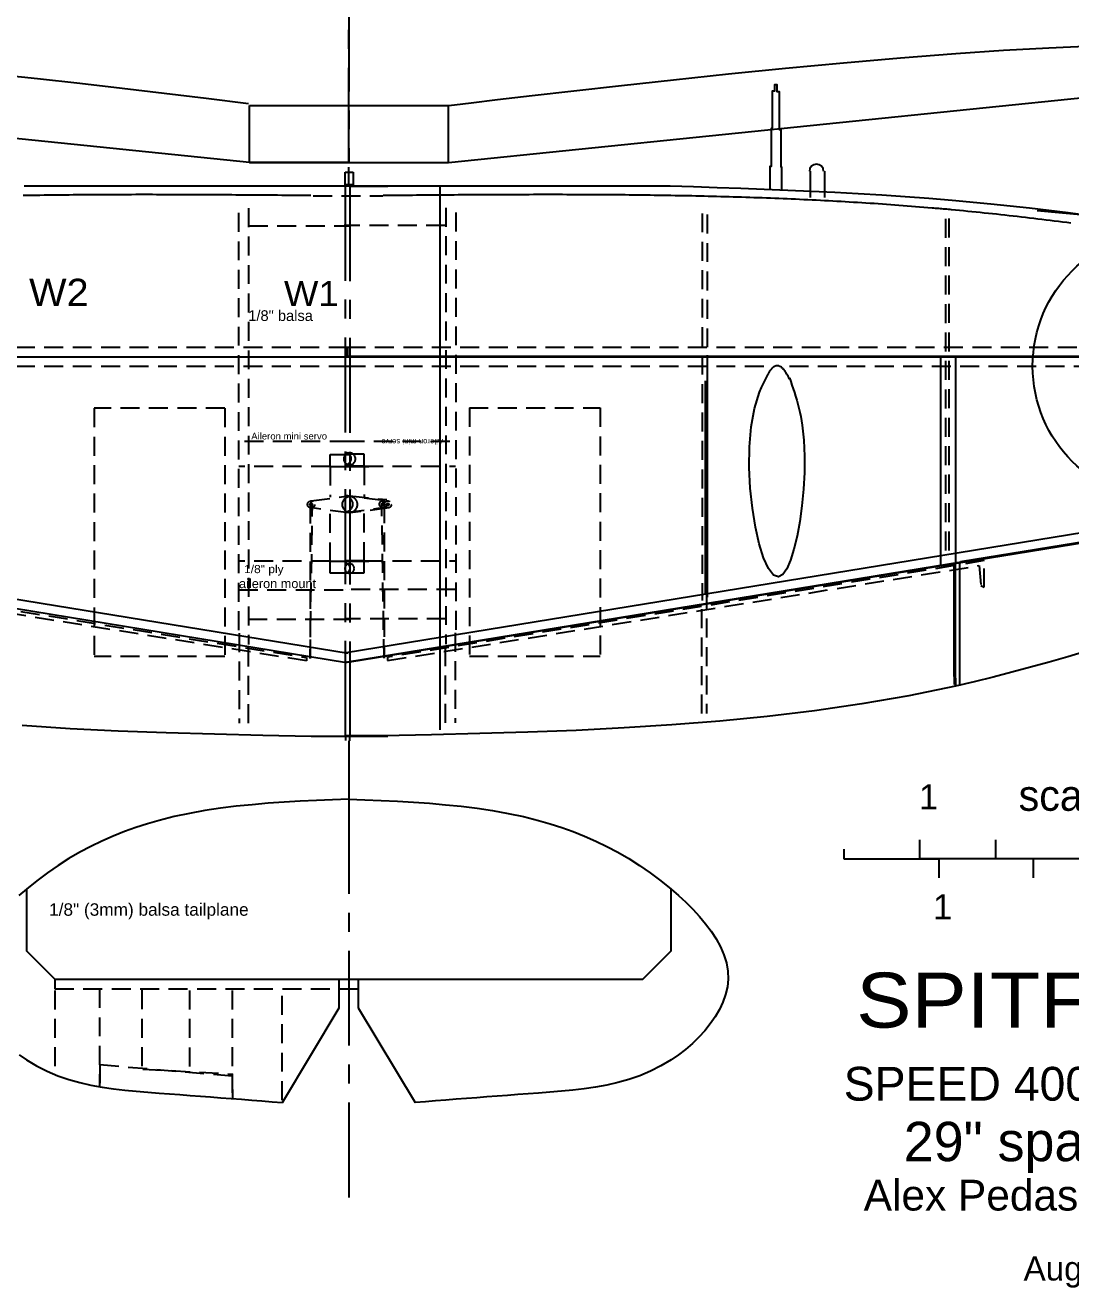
# Model space of a CAD drawing. Extents: x 1.4 to 41.2, y -1.3 to 26.5.
# Drawn here: x 14.11 to 27.89, y -1.27 to 15.37 of the extents above; entities that cross this region are included whole.
import ezdxf
from ezdxf.enums import TextEntityAlignment as Align

# ---------------------------------------------------------------- set-up
doc = ezdxf.new("R2010")
doc.units = 0
doc.linetypes.add('CENTER', pattern=[2, 1.25, -0.25, 0.25, -0.25])
doc.linetypes.add('HIDDEN', pattern=[0.375, 0.25, -0.125])
doc.layers.get('0').update_dxf_attribs({"color": 9, "linetype": 'CONTINUOUS'})

msp = doc.modelspace()

# ---------------------------------------------------------------- linework, layer by layer
at = {"color": 9, "linetype": 'CONTINUOUS'}
for p, q in [((17.0647, 13.5606), (4.2817, 14.8661)), ((19.6897, 13.5606), (32.4749, 14.8663)), ((17.0647, 13.5606), (17.0647, 14.3106)), ((17.0647, 14.3106), (19.6897, 14.3106)), ((19.6897, 13.5606), (19.6897, 14.3106)), ((18.4321, 13.4312), (18.4321, 13.2436)), ((24.4572, 13.445), (24.4572, 13.1012)), ((24.6447, 13.445), (24.6447, 13.1012)), ((18.3772, 13.2481), (17.8772, 13.2481)), ((18.3279, 13.2527), (18.3279, 13.2527)), ((18.3279, 13.2527), (18.8279, 13.2527)), ((18.3279, 13.2527), (18.3279, 13.2527)), ((18.3878, 13.2481), (18.3878, 13.2481)), ((18.3878, 13.2481), (18.3878, 13.2481)), ((18.3878, 13.2481), (18.8878, 13.2481)), ((19.5753, 13.2481), (19.5753, 6.0812)), ((4.2817, 10.9981), (17.8772, 10.9981)), ((17.8772, 10.9981), (18.3772, 10.9981)), ((18.8279, 11.0027), (18.3279, 11.0027)), ((18.3878, 10.9981), (32.4196, 10.9981)), ((32.4234, 11.0027), (18.8279, 11.0027)), ((23.1002, 11.02), (23.1002, 7.832)), ((26.1758, 10.9938), (26.1758, 8.2434)), ((26.3735, 10.9862), (26.3735, 8.2983)), ((23.0727, 10.6837), (23.0727, 7.8712)), ((4.397, 9.3694), (18.365, 7.0918)), ((32.3081, 9.3739), (18.3401, 7.0963)), ((4.3772, 9.2481), (18.3452, 6.9705)), ((32.3279, 9.2527), (18.3599, 6.9751)), ((32.3878, 9.2481), (18.3878, 6.9757)), ((32.32, 9.25), (26.4394, 8.2946)), ((32.3219, 9.2384), (26.4413, 8.2831)), ((26.3527, 6.7861), (26.3527, 8.2484)), ((26.3699, 6.6589), (26.3699, 8.253)), ((26.423, 8.2884), (26.423, 6.663)), ((18.3279, 6.9802), (18.3599, 6.9751)), ((18.3878, 6.9757), (18.3558, 6.9705)), ((26.3527, 6.7861), (26.3527, 6.6807)), ((26.3699, 6.7643), (26.3699, 6.6589)), ((17.8772, 5.9981), (18.3772, 5.9981)), ((18.3279, 6.0027), (18.3279, 6.0027)), ((18.8279, 6.0027), (18.3279, 6.0027)), ((18.3279, 6.0027), (18.3279, 6.0027)), ((18.3878, 5.9981), (18.3878, 5.9981)), ((18.3878, 5.9981), (18.8878, 5.9981)), ((18.3878, 5.9981), (18.3878, 5.9981)), ((24.9015, 4.5069), (24.9015, 4.3819)), ((26.9015, 4.3819), (26.9015, 4.6319)), ((32.9015, 4.3819), (25.9015, 4.3819)), ((27.4015, 4.1319), (27.4015, 4.3819)), ((16.8432, 1.2955), (16.8432, 1.2955))]:
    msp.add_line(p, q, dxfattribs=at)
at = {"color": 9, "linetype": 'HIDDEN'}
for p, q in [((19.6897, 13.5606), (19.6897, 14.3106)), ((18.3772, 13.2481), (18.3772, 13.5606)), ((18.3279, 13.2527), (18.3279, 13.2527)), ((18.3279, 13.2436), (18.3279, 13.2481)), ((18.3279, 13.2481), (18.3279, 12.7224)), ((18.3878, 13.2481), (18.3878, 13.2527)), ((18.3878, 13.2527), (18.3878, 12.7269)), ((18.3878, 13.2481), (18.3878, 13.2481)), ((17.904, 13.1217), (18.8236, 13.1217)), ((16.9209, 12.8961), (16.9209, 7.2912)), ((17.0527, 12.9591), (17.0527, 7.2083)), ((19.6524, 12.9637), (19.6524, 7.2129)), ((19.7842, 12.9007), (19.7842, 7.2957)), ((23.0343, 12.8901), (23.0343, 7.7852)), ((23.1002, 12.8744), (23.1002, 11.02)), ((26.2406, 12.819), (26.2406, 8.3392)), ((26.2845, 12.8209), (26.2845, 8.3619)), ((17.058, 12.7236), (18.3772, 12.7236)), ((18.3279, 12.7282), (18.3129, 12.7282)), ((19.6471, 12.7282), (18.3279, 12.7282)), ((18.3878, 12.7236), (18.4028, 12.7236)), ((24.1833, 10.8777), (32.4234, 10.8777)), ((16.7412, 10.3201), (15.0182, 10.3201)), ((15.0182, 10.3201), (15.0182, 7.0481)), ((16.7412, 10.3201), (16.7412, 7.0481)), ((19.9639, 10.3247), (21.6869, 10.3247)), ((19.9639, 10.3247), (19.9639, 7.0527)), ((21.6869, 10.3247), (21.6869, 7.0527)), ((18.3743, 9.8824), (16.9368, 9.8824)), ((18.3308, 9.8869), (19.7683, 9.8869)), ((18.1283, 9.553), (16.9252, 9.553)), ((18.1283, 9.553), (18.1283, 9.1468)), ((18.1283, 9.553), (18.3772, 9.553)), ((18.5768, 9.5575), (18.3279, 9.5575)), ((18.3878, 9.553), (18.6389, 9.553)), ((18.5768, 9.5575), (18.5768, 9.1513)), ((18.5768, 9.5575), (19.7799, 9.5575)), ((18.3878, 9.1653), (18.8769, 9.1163)), ((18.3772, 8.9412), (17.8902, 9.0061)), ((18.3279, 8.9457), (18.8149, 9.0107)), ((18.1283, 8.303), (16.9252, 8.303)), ((18.1283, 8.303), (18.3772, 8.303)), ((18.5768, 8.3075), (18.3279, 8.3075)), ((18.3878, 8.303), (18.6389, 8.303)), ((18.5768, 8.3075), (19.7799, 8.3075)), ((16.9252, 7.928), (18.3772, 7.928)), ((18.3279, 7.9325), (18.3268, 7.9325)), ((19.7799, 7.9325), (18.3279, 7.9325)), ((18.3878, 7.928), (18.3889, 7.928)), ((23.0889, 7.9223), (23.0889, 6.2973)), ((23.0264, 6.2973), (23.0264, 7.7973)), ((17.0501, 7.5383), (18.3772, 7.5383)), ((18.3279, 7.5429), (18.3207, 7.5429)), ((19.655, 7.5429), (18.3279, 7.5429)), ((18.3878, 7.5383), (18.395, 7.5383)), ((17.0537, 6.1678), (17.0537, 7.2928)), ((19.6514, 6.1723), (19.6514, 7.2973)), ((16.7412, 7.0481), (15.0182, 7.0481)), ((19.9639, 7.0527), (21.6869, 7.0527)), ((15.0913, 2.666), (15.0913, 1.3848)), ((17.4956, 1.2006), (17.4956, 2.6693)), ((14.4985, 2.6469), (14.4985, 1.5532)), ((15.6512, 1.6474), (15.6512, 2.6474)), ((16.277, 2.6453), (16.277, 1.6141)), ((16.8369, 2.6465), (16.8369, 1.5527)), ((15.0955, 1.6751), (15.0955, 1.3782)), ((15.0955, 1.6684), (16.8411, 1.5201)), ((15.6593, 1.6093), (16.8451, 1.5435)), ((16.8411, 1.339), (16.8411, 1.214))]:
    msp.add_line(p, q, dxfattribs=at)
at = {"color": 9, "linetype": 'CENTER'}
for p, q in [((18.3279, 13.2527), (18.3279, 13.2527)), ((18.3279, 13.2527), (18.3279, 6.0027)), ((18.3878, 13.2481), (18.3878, 13.2481)), ((18.3878, 13.2481), (18.3878, 5.9981)), ((18.3299, 6.0162), (18.3299, 5.9409)), ((18.3858, 6.0116), (18.3858, 5.9363))]:
    msp.add_line(p, q, dxfattribs=at)
for points in [[(18.3772, 13.5606), (18.3772, 15.7481), (18.3772, 15.7481), (18.3772, 15.7481), (18.3772, 13.5606)], [(18.3752, 5.9363), (18.3752, 5.1685), (18.3752, -0.1803)]]:
    msp.add_lwpolyline(points, dxfattribs=at)
at = {"color": 9, "linetype": 'CONTINUOUS'}
for points in [[(19.6897, 14.3106), (19.6897, 14.3106), (19.6897, 14.3106), (19.6897, 14.3106), (19.6897, 14.3106), (19.6897, 14.3106), (19.6897, 14.3106), (19.6897, 14.3106), (19.6897, 14.3106), (19.6897, 14.3106), (19.6897, 14.3106), (19.6897, 14.3106), (19.6897, 14.3106), (19.7675, 14.3203), (19.9885, 14.3473), (20.3358, 14.3891), (20.7927, 14.4431), (21.3423, 14.5065), (21.968, 14.577), (22.6528, 14.6517), (23.3801, 14.7281), (24.1329, 14.8035), (24.8946, 14.8754), (25.6483, 14.9412), (26.3772, 14.9981), (27.0055, 15.0405), (27.6025, 15.0742), (28.171, 15.1001)], [(17.0529, 14.336), (16.4972, 14.4034), (15.9416, 14.4702), (15.3859, 14.536), (14.8301, 14.6003), (14.2742, 14.6625), (13.7182, 14.7222)], [(24.0821, 13.2019), (24.0821, 13.499), (24.0743, 13.499), (24.0743, 13.9917), (24.0509, 13.9917), (24.0509, 14.4922), (24.0196, 14.4922), (24.0196, 14.586), (23.9883, 14.586), (23.9883, 14.5), (23.957, 14.5), (23.957, 14.0073), (23.9414, 14.0073), (23.9414, 13.5068), (23.9257, 13.5068), (23.9257, 13.2097)], [(18.3772, 13.5606), (17.0647, 13.5606), (19.6897, 13.5606)], [(17.8772, 13.2481), (17.4059, 13.2481), (16.9412, 13.2481), (16.4896, 13.2481), (16.0577, 13.2481), (15.6519, 13.2481), (15.2789, 13.2481), (14.9453, 13.2481), (14.6575, 13.2481), (14.4221, 13.2481), (14.2457, 13.2481), (14.1349, 13.2481), (14.0961, 13.2481)], [(18.8279, 13.2527), (19.2992, 13.2527), (19.7639, 13.2527), (20.2155, 13.2527), (20.6474, 13.2527), (21.0532, 13.2527), (21.4262, 13.2527), (21.7598, 13.2527), (22.0476, 13.2527), (22.283, 13.2527), (22.4594, 13.2527), (22.5702, 13.2527), (22.609, 13.2527), (22.609, 13.2527), (22.609, 13.2527), (22.609, 13.2527), (22.609, 13.2527), (22.609, 13.2527), (22.609, 13.2527), (22.609, 13.2527), (22.609, 13.2527), (22.609, 13.2527), (22.609, 13.2527), (22.609, 13.2527), (22.609, 13.2527)], [(22.609, 13.2527), (22.9195, 13.2427), (23.2299, 13.2324), (23.5403, 13.2217), (23.8506, 13.2102), (24.1608, 13.1979), (24.471, 13.1843), (24.7809, 13.1694), (25.0907, 13.1528), (25.4004, 13.1343), (25.7098, 13.1137), (26.019, 13.0907), (26.3279, 13.0652), (26.8385, 13.0169), (27.3485, 12.9615), (27.8578, 12.8997), (28.3665, 12.832)], [(32.3575, 12.1975), (30.8095, 12.4939), (29.2616, 12.7574), (27.4501, 12.9221)], [(24.1833, 10.7237), (24.1999, 10.6755), (24.2165, 10.6271), (24.2328, 10.5783), (24.2488, 10.5291), (24.2644, 10.4792), (24.2794, 10.4284), (24.2937, 10.3767), (24.3073, 10.3238), (24.32, 10.2696), (24.3317, 10.2139), (24.3423, 10.1566), (24.3517, 10.0974), (24.3727, 9.901), (24.3818, 9.691), (24.38, 9.4731), (24.3683, 9.253), (24.3477, 9.0364), (24.3193, 8.829), (24.284, 8.6365), (24.2428, 8.4646), (24.1967, 8.3191), (24.1467, 8.2055), (24.0939, 8.1298), (24.0392, 8.0974), (23.972, 8.1213), (23.9058, 8.2082), (23.8427, 8.3488), (23.7852, 8.5342), (23.7353, 8.7552), (23.6953, 9.0027), (23.6675, 9.2676), (23.6541, 9.5408), (23.6573, 9.8132), (23.6794, 10.0758), (23.7226, 10.3194), (23.7892, 10.5349), (23.7971, 10.5544), (23.8053, 10.5735), (23.8137, 10.5923), (23.8222, 10.6109), (23.831, 10.6292), (23.8399, 10.6473), (23.8489, 10.6653), (23.858, 10.683), (23.8672, 10.7007), (23.8765, 10.7182), (23.8858, 10.7357), (23.8951, 10.7532)], [(28.1001, 7.1183), (27.8541, 7.0456), (27.6078, 6.9748), (27.3612, 6.9063), (27.1141, 6.8402), (26.8666, 6.7767), (26.6186, 6.7162), (26.3699, 6.6589), (25.7553, 6.5318), (25.137, 6.4236), (24.5155, 6.3326), (23.891, 6.2571), (23.2638, 6.1952), (22.6344, 6.1454), (22.003, 6.1059), (21.3699, 6.0749), (20.7356, 6.0509), (20.1002, 6.0319), (19.4642, 6.0164), (18.8279, 6.0027)], [(14.0707, 6.1409), (14.7021, 6.1013), (15.3352, 6.0704), (15.9695, 6.0463), (16.6049, 6.0274), (17.2409, 6.0119), (17.8772, 5.9981)], [(18.3752, 5.1685), (18.1616, 5.1598), (17.9483, 5.1506), (17.7354, 5.1401), (17.5232, 5.1277), (17.3118, 5.1129), (17.1016, 5.095), (16.8926, 5.0733), (16.6852, 5.0472), (16.4795, 5.0163), (16.2758, 4.9797), (16.0743, 4.9369), (15.8752, 4.8872), (15.721, 4.8432), (15.5684, 4.7943), (15.4173, 4.7403), (15.2679, 4.6809), (15.1199, 4.6159), (14.9734, 4.545), (14.8285, 4.4679), (14.685, 4.3844), (14.5429, 4.2943), (14.4023, 4.1971), (14.263, 4.0928), (14.1252, 3.981), (14.028, 3.8966)], [(18.3752, 5.1685), (18.5887, 5.1598), (18.802, 5.1506), (19.0149, 5.1401), (19.2271, 5.1277), (19.4385, 5.1129), (19.6488, 5.095), (19.8577, 5.0733), (20.0651, 5.0472), (20.2708, 5.0163), (20.4745, 4.9797), (20.676, 4.9369), (20.8752, 4.8872), (21.0294, 4.8432), (21.182, 4.7943), (21.333, 4.7403), (21.4825, 4.6809), (21.6304, 4.6159), (21.7769, 4.545), (21.9219, 4.4679), (22.0654, 4.3844), (22.2074, 4.2943), (22.3481, 4.1971), (22.4873, 4.0928), (22.6252, 3.981), (22.7224, 3.8966), (22.8176, 3.8086), (22.9095, 3.7173), (22.9969, 3.6229), (23.0783, 3.5258), (23.1526, 3.4262), (23.2185, 3.3244), (23.2745, 3.2208), (23.3195, 3.1156), (23.3522, 3.0091), (23.3711, 2.9016), (23.3752, 2.7935), (23.3648, 2.693), (23.3415, 2.5928), (23.3063, 2.4934), (23.2603, 2.3954), (23.2045, 2.2993), (23.1399, 2.2059), (23.0675, 2.1155), (22.9884, 2.0289), (22.9035, 1.9465), (22.8141, 1.869), (22.7209, 1.797), (22.6252, 1.731), (22.4895, 1.65), (22.3511, 1.5807), (22.2102, 1.5219), (22.0671, 1.4727), (21.922, 1.4319), (21.7752, 1.3985), (21.6271, 1.3714), (21.4778, 1.3495), (21.3277, 1.3319), (21.1771, 1.3174), (21.0261, 1.3049), (20.8752, 1.2935), (20.739, 1.2832), (20.603, 1.2729), (20.4672, 1.2626), (20.3315, 1.2522), (20.196, 1.2418), (20.0607, 1.2314), (19.9254, 1.221), (19.7903, 1.2105), (19.6552, 1.2), (19.5201, 1.1895), (19.3851, 1.179), (19.2502, 1.1685)], [(24.9015, 4.3819), (25.9015, 4.3819), (25.9015, 4.6319)], [(24.9015, 4.3819), (24.9015, 4.3819), (25.9015, 4.3819)], [(24.9015, 4.3819), (26.1515, 4.3819), (26.1515, 4.1319)], [(14.1252, 3.981), (14.1252, 3.1685), (14.5002, 2.7935), (22.2502, 2.7935), (22.6252, 3.1685), (22.6252, 3.981)], [(17.5002, 1.1685), (18.2502, 2.4185), (18.2502, 2.7935), (18.5002, 2.7935), (18.5002, 2.4185), (19.2502, 1.1685)], [(14.0294, 1.797), (14.1252, 1.731), (14.2608, 1.65), (14.3992, 1.5807), (14.5401, 1.5219), (14.6833, 1.4727), (14.8283, 1.4319), (14.9751, 1.3985), (15.1232, 1.3714), (15.2725, 1.3495), (15.4226, 1.3319), (15.5733, 1.3174), (15.7242, 1.3049), (15.8752, 1.2935), (16.0114, 1.2832), (16.1473, 1.2729), (16.2832, 1.2626), (16.4188, 1.2522), (16.5543, 1.2418), (16.6897, 1.2314), (16.8249, 1.221), (16.9601, 1.2105), (17.0952, 1.2), (17.2302, 1.1895), (17.3652, 1.179), (17.5002, 1.1685)], [(16.8432, 1.2955), (16.8432, 1.5455), (16.8432, 1.5455)]]:
    msp.add_lwpolyline(points, dxfattribs=at)
at = {"color": 9, "linetype": 'HIDDEN'}
for points in [[(18.3772, 13.5606), (17.0647, 13.5606), (17.0647, 13.5606), (17.0647, 14.3106)], [(18.3279, 13.2481), (18.3279, 13.4312), (18.4321, 13.4312), (18.4321, 13.2644), (18.3279, 13.2644), (18.3279, 13.2481)], [(17.8762, 13.1243), (17.8212, 13.1247), (17.7663, 13.1252), (17.7113, 13.1257), (17.6564, 13.1261), (17.6014, 13.1266), (17.5465, 13.1271), (17.4915, 13.1275), (17.4366, 13.128), (17.3817, 13.1284), (17.3267, 13.1288), (17.2718, 13.1293), (17.2168, 13.1297), (17.1618, 13.1301), (17.1067, 13.1305), (17.0517, 13.1309), (16.9967, 13.1313), (16.9417, 13.1317), (16.8866, 13.1321), (16.8316, 13.1325), (16.7766, 13.1328), (16.7216, 13.1331), (16.6665, 13.1335), (16.6115, 13.1338), (16.5565, 13.1341), (16.5015, 13.1344), (16.4465, 13.1347), (16.3914, 13.1349), (16.3364, 13.1352), (16.2814, 13.1354), (16.2264, 13.1356), (16.1714, 13.1358), (16.1164, 13.136), (16.0614, 13.1361), (16.0064, 13.1362), (15.9513, 13.1364), (15.8963, 13.1365), (15.8414, 13.1365), (15.7864, 13.1366), (15.7315, 13.1366), (15.6765, 13.1366), (15.6216, 13.1366), (15.5667, 13.1366), (15.5117, 13.1365), (15.4568, 13.1364), (15.4018, 13.1363), (15.3469, 13.1361), (15.2919, 13.136), (15.237, 13.1358), (15.1821, 13.1355), (15.1272, 13.1353), (15.0723, 13.135), (15.0174, 13.1347), (14.9625, 13.1343), (14.9076, 13.1339), (14.8528, 13.1335), (14.7979, 13.1331), (14.743, 13.1326), (14.6881, 13.1321), (14.6332, 13.1316), (14.5783, 13.131), (14.5235, 13.1304), (14.4686, 13.1297), (14.4138, 13.129), (14.359, 13.1283), (14.3041, 13.1275), (14.2493, 13.1267), (14.1945, 13.1259), (14.1396, 13.125), (14.0848, 13.1241)], [(18.3279, 13.0458), (18.3272, 13.0458), (18.3265, 13.0459), (18.3258, 13.0459), (18.3251, 13.046), (18.3244, 13.046), (18.3238, 13.0461), (18.3232, 13.0461), (18.3226, 13.0462), (18.3221, 13.0462), (18.3217, 13.0462), (18.3213, 13.0462), (18.321, 13.0463), (18.3208, 13.0463), (18.3206, 13.0463), (18.3205, 13.0463), (18.3204, 13.0463), (18.3204, 13.0463), (18.3204, 13.0463), (18.3204, 13.0463), (18.3205, 13.0463), (18.3206, 13.0463), (18.3207, 13.0463), (18.3209, 13.0463), (18.321, 13.0463)], [(18.3878, 13.0412), (18.3885, 13.0413), (18.3892, 13.0413), (18.3899, 13.0414), (18.3906, 13.0414), (18.3913, 13.0415), (18.3919, 13.0415), (18.3925, 13.0416), (18.393, 13.0416), (18.3935, 13.0416), (18.394, 13.0417), (18.3944, 13.0417), (18.3947, 13.0417), (18.3949, 13.0417), (18.3951, 13.0418), (18.3952, 13.0418), (18.3953, 13.0418), (18.3953, 13.0418), (18.3953, 13.0418), (18.3952, 13.0418), (18.3952, 13.0418), (18.3951, 13.0418), (18.395, 13.0418), (18.3948, 13.0417), (18.3947, 13.0417)], [(18.8289, 13.1288), (18.8839, 13.1293), (18.9388, 13.1298), (18.9937, 13.1302), (19.0487, 13.1307), (19.1036, 13.1311), (19.1586, 13.1316), (19.2135, 13.132), (19.2685, 13.1325), (19.3234, 13.1329), (19.3784, 13.1334), (19.4333, 13.1338), (19.4883, 13.1342), (19.5433, 13.1347), (19.5983, 13.1351), (19.6534, 13.1355), (19.7084, 13.1359), (19.7634, 13.1362), (19.8185, 13.1366), (19.8735, 13.137), (19.9285, 13.1373), (19.9835, 13.1377), (20.0386, 13.138), (20.0936, 13.1383), (20.1486, 13.1386), (20.2036, 13.1389), (20.2586, 13.1392), (20.3136, 13.1395), (20.3687, 13.1397), (20.4237, 13.1399), (20.4787, 13.1401), (20.5337, 13.1403), (20.5887, 13.1405), (20.6437, 13.1407), (20.6987, 13.1408), (20.7537, 13.1409), (20.8088, 13.141), (20.8637, 13.1411), (20.9186, 13.1411), (20.9736, 13.1411), (21.0285, 13.1412), (21.0835, 13.1411), (21.1384, 13.1411), (21.1934, 13.141), (21.2483, 13.1409), (21.3033, 13.1408), (21.3582, 13.1407), (21.4132, 13.1405), (21.4681, 13.1403), (21.523, 13.1401), (21.5779, 13.1398), (21.6328, 13.1395), (21.6877, 13.1392), (21.7426, 13.1389), (21.7975, 13.1385), (21.8523, 13.1381), (21.9072, 13.1376), (21.9621, 13.1372), (22.017, 13.1367), (22.0719, 13.1361), (22.1268, 13.1355), (22.1816, 13.1349), (22.2365, 13.1343), (22.2913, 13.1336), (22.3461, 13.1329), (22.401, 13.1321), (22.4558, 13.1313), (22.5106, 13.1305), (22.5655, 13.1296), (22.6203, 13.1287), (22.6751, 13.1277), (22.73, 13.1267), (22.7848, 13.1257), (22.8396, 13.1246), (22.8944, 13.1235), (22.9491, 13.1223), (23.0039, 13.1211), (23.0587, 13.1198), (23.1135, 13.1185), (23.1683, 13.1172), (23.223, 13.1158), (23.2778, 13.1143), (23.3326, 13.1128), (23.3873, 13.1113), (23.4421, 13.1097), (23.4968, 13.1081), (23.5515, 13.1064), (23.6063, 13.1046), (23.661, 13.1028), (23.7157, 13.101), (23.7704, 13.0991), (23.8251, 13.0972), (23.8798, 13.0952), (23.9345, 13.0931), (23.9892, 13.091), (24.0439, 13.0888), (24.0986, 13.0866), (24.1533, 13.0843), (24.2079, 13.082), (24.2625, 13.0796), (24.3172, 13.0771), (24.3718, 13.0746), (24.4265, 13.0721), (24.4811, 13.0694), (24.5357, 13.0668), (24.5903, 13.064), (24.645, 13.0612), (24.6996, 13.0583), (24.7542, 13.0554), (24.8088, 13.0524), (24.8633, 13.0493), (24.9179, 13.0462), (24.9725, 13.043), (25.027, 13.0397), (25.0816, 13.0364), (25.1361, 13.033), (25.1907, 13.0295), (25.2452, 13.026), (25.2998, 13.0224), (25.3543, 13.0187), (25.4088, 13.015), (25.4633, 13.0112), (25.5178, 13.0073), (25.5724, 13.0034), (25.6269, 12.9993), (25.6814, 12.9952), (25.7359, 12.9911), (25.7903, 12.9868), (25.8448, 12.9825), (25.8993, 12.9781), (25.9538, 12.9736), (26.0082, 12.9691), (26.0627, 12.9645), (26.0838, 12.9626), (26.1049, 12.9608), (26.1261, 12.959), (26.1472, 12.9571), (26.1683, 12.9553), (26.1894, 12.9534), (26.2106, 12.9515), (26.2317, 12.9496), (26.2528, 12.9477), (26.2739, 12.9458), (26.295, 12.9438), (26.3162, 12.9419), (26.3706, 12.9368), (26.425, 12.9316), (26.4794, 12.9264), (26.5338, 12.9211), (26.5882, 12.9157), (26.6425, 12.9102), (26.6969, 12.9047), (26.7513, 12.8991), (26.8056, 12.8934), (26.86, 12.8876), (26.9143, 12.8818), (26.9687, 12.8759), (27.023, 12.8699), (27.0773, 12.8638), (27.1316, 12.8577), (27.1859, 12.8515), (27.2402, 12.8453), (27.2945, 12.8389), (27.3488, 12.8325), (27.4031, 12.8261), (27.4574, 12.8195), (27.5116, 12.8129), (27.5659, 12.8063), (27.6201, 12.7995), (27.6744, 12.7927), (27.7287, 12.7859), (27.783, 12.779), (27.8372, 12.772), (27.8915, 12.765)], [(4.2817, 10.9981), (18.3606, 10.9981), (18.3606, 11.1231), (4.2817, 11.1231)], [(32.4234, 11.0027), (18.3445, 11.0027), (18.3445, 11.1277), (32.4234, 11.1277)], [(18.3606, 10.8731), (18.3606, 10.8731), (4.2817, 10.8731)], [(18.3445, 10.8777), (18.3445, 10.8777), (23.8951, 10.8777)], [(23.8951, 10.7536), (23.8987, 10.7606), (23.9024, 10.7676), (23.9061, 10.7745), (23.9099, 10.7815), (23.9137, 10.7884), (23.9176, 10.7953), (23.9217, 10.8022), (23.9259, 10.809), (23.9303, 10.8158), (23.9348, 10.8226), (23.9395, 10.8293), (23.9445, 10.836), (23.9489, 10.8416), (23.9535, 10.8472), (23.9583, 10.8526), (23.9633, 10.8578), (23.9685, 10.8627), (23.9738, 10.8673), (23.9794, 10.8716), (23.9852, 10.8754), (23.9911, 10.8788), (23.9973, 10.8816), (24.0037, 10.8838), (24.0104, 10.8854), (24.0124, 10.8857), (24.0144, 10.886), (24.0165, 10.8862), (24.0186, 10.8863), (24.0206, 10.8864), (24.0227, 10.8865), (24.0248, 10.8864), (24.0269, 10.8863), (24.0289, 10.8862), (24.031, 10.886), (24.033, 10.8857), (24.0351, 10.8854), (24.0426, 10.8836), (24.0498, 10.881), (24.0568, 10.8777), (24.0635, 10.8738), (24.0699, 10.8693), (24.0762, 10.8644), (24.0821, 10.8589), (24.0879, 10.8531), (24.0935, 10.8471), (24.0989, 10.8408), (24.1041, 10.8343), (24.1092, 10.8277), (24.1166, 10.8176), (24.1237, 10.8074), (24.1305, 10.7972), (24.1371, 10.787), (24.1434, 10.7767), (24.1495, 10.7664), (24.1554, 10.7561), (24.1611, 10.7457), (24.1668, 10.7354), (24.1723, 10.725), (24.1778, 10.7146), (24.1833, 10.7042)], [(18.1283, 9.553), (18.1283, 9.553), (18.1283, 9.7092), (18.3772, 9.7092)], [(18.5768, 9.5575), (18.5768, 9.5575), (18.5768, 9.7138), (18.3279, 9.7138)], [(17.8783, 9.053), (17.8783, 9.0999), (18.3723, 9.1657), (18.3772, 9.1653)], [(18.8268, 9.0575), (18.8268, 9.1044), (18.3328, 9.1703), (18.3279, 9.1698)], [(17.8648, 9.0516), (17.8648, 7.0204), (17.896, 9.0516)], [(18.9053, 9.0061), (18.3948, 8.9403), (18.3878, 8.9412)], [(18.8403, 9.0562), (18.8403, 7.0249), (18.8091, 9.0562)], [(18.1283, 8.303), (18.1283, 8.303), (18.1283, 8.9749)], [(18.5768, 8.3075), (18.5768, 8.3075), (18.5768, 8.9794)], [(10.3488, 8.2414), (17.8192, 7.033), (17.8192, 6.989), (10.0192, 8.2414), (9.9973, 7.9778), (9.9533, 7.9558), (9.9533, 8.3073), (10.3488, 8.2414)], [(18.3772, 8.1467), (18.1283, 8.1467), (18.1283, 8.303)], [(18.3279, 8.1513), (18.5768, 8.1513), (18.5768, 8.3075)], [(26.3563, 8.246), (18.8859, 7.0375), (18.8859, 6.9936), (26.6859, 8.246), (26.7078, 7.9823), (26.7518, 7.9603), (26.7518, 8.3119), (26.3563, 8.246)], [(16.9287, 7.3553), (16.9287, 7.3553), (16.9287, 6.1678)], [(19.7764, 7.3598), (19.7764, 7.3598), (19.7764, 6.1723)], [(14.5002, 2.7935), (14.5002, 2.6685), (18.5002, 2.6685)]]:
    msp.add_lwpolyline(points, dxfattribs=at)
at = {"color": 9, "linetype": 'CONTINUOUS'}
msp.add_circle((29.1672, 10.8767), 1.7785, dxfattribs=at)
at = {"color": 9, "linetype": 'HIDDEN'}
for centre, radius in [((17.8783, 9.053), 0.0469), ((17.8783, 9.053), 0.0156), ((18.8268, 9.0575), 0.0469), ((18.8268, 9.0575), 0.0156), ((18.8889, 9.053), 0.0469), ((18.8889, 9.053), 0.0156)]:
    msp.add_circle(centre, radius, dxfattribs=at)
at = {"color": 9, "linetype": 'CONTINUOUS'}
msp.add_arc((24.5404, 13.4449), 0.0938, 0, 180, dxfattribs=at)
at = {"color": 9, "linetype": 'HIDDEN'}
for centre, radius, start, end in [((18.3859, 9.6534), 0.0781, 88.6034, 270), ((18.3298, 9.6579), 0.0781, -90, 91.3966), ((18.3859, 9.6534), 0.0781, -88.6034, 88.6034), ((18.3298, 9.6579), 0.0781, -91.3966, -90), ((18.3859, 9.6534), 0.0781, -90, -88.6034), ((18.3889, 9.053), 0.1018, 90.6044, 269.3956), ((18.3268, 9.0575), 0.1018, -89.3956, 89.3956), ((18.3889, 9.053), 0.1018, -9.3063, 90.6044), ((18.3889, 9.053), 0.1018, -90.6044, -9.3063), ((18.3859, 8.2084), 0.0625, 88.2547, 270), ((18.3298, 8.213), 0.0625, -90, 91.7453), ((18.3859, 8.2084), 0.0625, -88.2547, 88.2547), ((18.3298, 8.213), 0.0625, -91.7453, -90), ((18.3859, 8.2084), 0.0625, -90, -88.2547)]:
    msp.add_arc(centre, radius, start, end, dxfattribs=at)

# ---------------------------------------------------------------- texts
at = {"color": 9}
for s, height, p, p2 in [('W2', 0.3609, (14.1614, 11.6672), (14.9456, 11.6672)), ('W1', 0.3308, (17.5209, 11.6672), (18.2412, 11.6672)), ('1/8" balsa', 0.1416, (17.0501, 11.4712), (17.9022, 11.4712)), ('Aileron mini servo', 0.0879, (17.0891, 9.9093), (18.0884, 9.9093)), ('1/8" ply', 0.1075, (16.995, 8.1473), (17.5162, 8.1473)), ('aileron mount', 0.1207, (16.9291, 7.9496), (17.9434, 7.9496)), ('1', 0.3294, (25.8897, 5.0339), (26.1429, 5.0339)), ('scale in inches', 0.4059, (27.2041, 5.0141), (30.7662, 5.0141)), ('1', 0.3294, (26.0754, 3.5846), (26.3286, 3.5846)), ('1/8" (3mm) balsa tailplane', 0.1639, (14.4249, 3.6308), (17.0552, 3.6308)), ('SPITFIRE MK XVI', 0.7244, (25.0636, 2.1562), (33.9754, 2.1562)), ('SPEED 400 Electric Scale', 0.4453, (24.8985, 1.1935), (32.0312, 1.1935)), ('29" span (0.75m)', 0.5187, (25.6901, 0.3952), (31.1039, 0.3952)), ('Alex Pedashenko - VH2059', 0.4057, (25.162, -0.2556), (32.0298, -0.2556)), ('August 1997', 0.3167, (27.2699, -1.1779), (29.7194, -1.1779))]:
    msp.add_text(s, height=height, dxfattribs=at).set_placement(p, p2, align=Align.FIT)
msp.add_text('Aileron mini servo', height=0.0714, rotation=180, dxfattribs=at).set_placement((19.616, 9.9139), (18.8042, 9.9139), align=Align.FIT)

doc.saveas('drawing.dxf')
